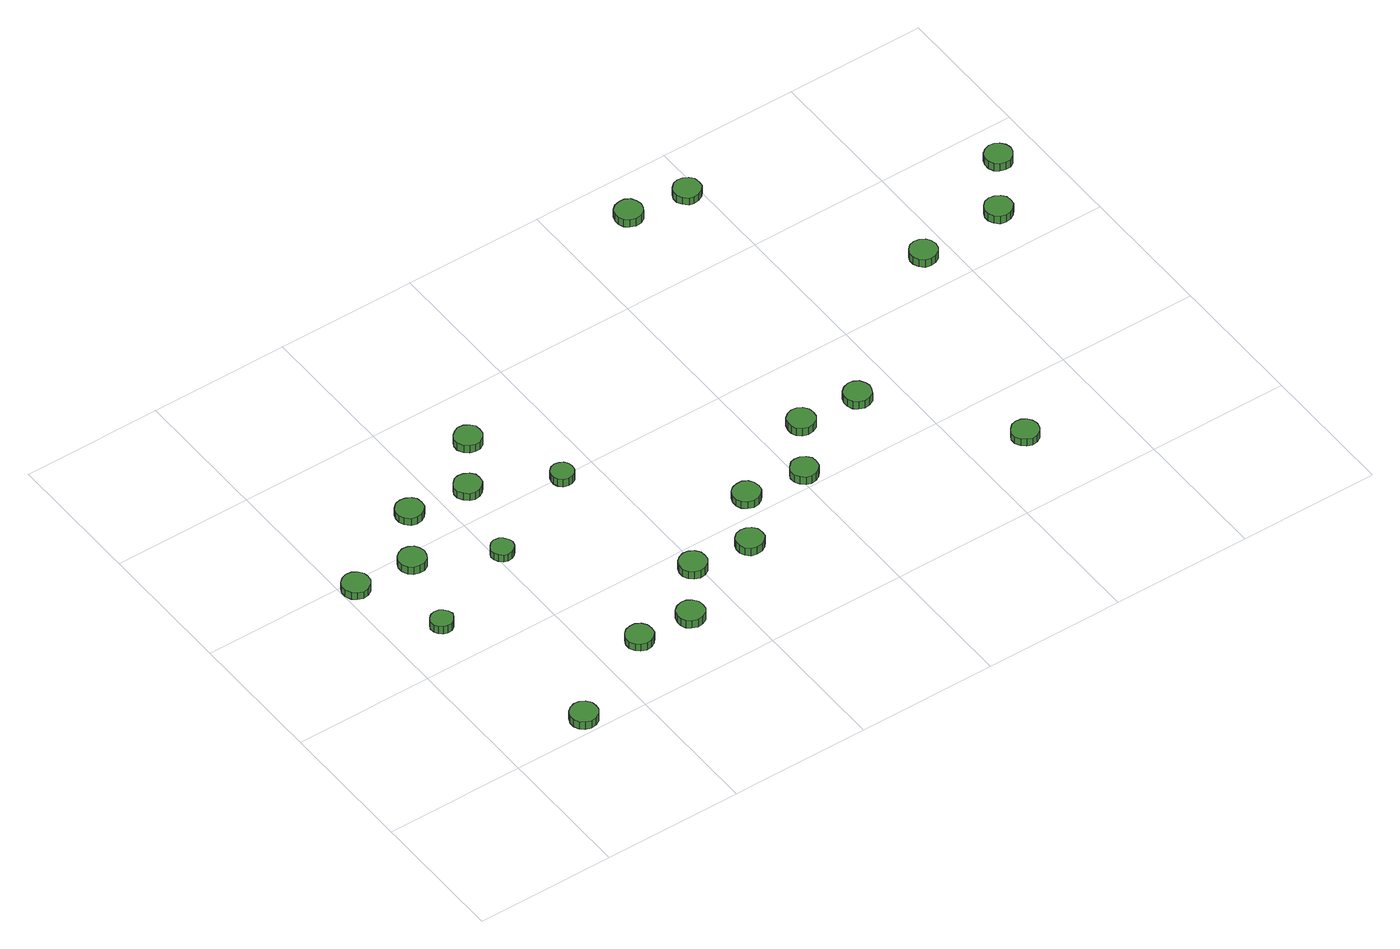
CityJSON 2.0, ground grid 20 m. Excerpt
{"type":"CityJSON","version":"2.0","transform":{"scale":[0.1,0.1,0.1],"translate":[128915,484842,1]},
"CityObjects":{
"tree1":{"type":"SolitaryVegetationObject","attributes":{"function":"something"},"geometry":[{"type":"MultiSurface","lod":"1","boundaries":[[[0,1,2,3,4,5,6,7,8,9,10,11,12,13,14]],[[15,16,17,18,19,20,21,22,23,24,25,26,27,28,29]],[[0,29,28,1]],[[1,28,27,2]],[[2,27,26,3]],[[3,26,25,4]],[[4,25,24,5]],[[5,24,23,6]],[[6,23,22,7]],[[7,22,21,8]],[[8,21,20,9]],[[9,20,19,10]],[[10,19,18,11]],[[11,18,17,12]],[[12,17,16,13]],[[13,16,15,14]],[[14,15,29,0]]]}]},
"tree2":{"type":"SolitaryVegetationObject","attributes":{"function":"something"},"geometry":[{"type":"MultiSurface","lod":"1","boundaries":[[[30,31,32,33,34,35,36,37,38,39,40,41,42,43,44]],[[45,46,47,48,49,50,51,52,53,54,55,56,57,58,59]],[[30,59,58,31]],[[31,58,57,32]],[[32,57,56,33]],[[33,56,55,34]],[[34,55,54,35]],[[35,54,53,36]],[[36,53,52,37]],[[37,52,51,38]],[[38,51,50,39]],[[39,50,49,40]],[[40,49,48,41]],[[41,48,47,42]],[[42,47,46,43]],[[43,46,45,44]],[[44,45,59,30]]]}]},
"tree3":{"type":"SolitaryVegetationObject","attributes":{"function":"something"},"geometry":[{"type":"MultiSurface","lod":"1","boundaries":[[[60,61,62,63,64,65,66,67,68,69,70,71,72,73,74]],[[75,76,77,78,79,80,81,82,83,84,85,86,87,88,89]],[[60,89,88,61]],[[61,88,87,62]],[[62,87,86,63]],[[63,86,85,64]],[[64,85,84,65]],[[65,84,83,66]],[[66,83,82,67]],[[67,82,81,68]],[[68,81,80,69]],[[69,80,79,70]],[[70,79,78,71]],[[71,78,77,72]],[[72,77,76,73]],[[73,76,75,74]],[[74,75,89,60]]]}]},
"tree4":{"type":"SolitaryVegetationObject","attributes":{"function":"something"},"geometry":[{"type":"MultiSurface","lod":"1","boundaries":[[[90,91,92,93,94,95,96,97,98,99,100,101,102,103,104]],[[105,106,107,108,109,110,111,112,113,114,115,116,117,118,119]],[[90,119,118,91]],[[91,118,117,92]],[[92,117,116,93]],[[93,116,115,94]],[[94,115,114,95]],[[95,114,113,96]],[[96,113,112,97]],[[97,112,111,98]],[[98,111,110,99]],[[99,110,109,100]],[[100,109,108,101]],[[101,108,107,102]],[[102,107,106,103]],[[103,106,105,104]],[[104,105,119,90]]]}]},
"tree5":{"type":"SolitaryVegetationObject","attributes":{"function":"something"},"geometry":[{"type":"MultiSurface","lod":"1","boundaries":[[[120,121,122,123,124,125,126,127,128,129,130,131,132,133,134]],[[135,136,137,138,139,140,141,142,143,144,145,146,147,148,149]],[[120,149,148,121]],[[121,148,147,122]],[[122,147,146,123]],[[123,146,145,124]],[[124,145,144,125]],[[125,144,143,126]],[[126,143,142,127]],[[127,142,141,128]],[[128,141,140,129]],[[129,140,139,130]],[[130,139,138,131]],[[131,138,137,132]],[[132,137,136,133]],[[133,136,135,134]],[[134,135,149,120]]]}]},
"tree6":{"type":"SolitaryVegetationObject","attributes":{"function":"something"},"geometry":[{"type":"MultiSurface","lod":"1","boundaries":[[[150,151,152,153,154,155,156,157,158,159,160,161,162,163,164]],[[165,166,167,168,169,170,171,172,173,174,175,176,177,178,179]],[[150,179,178,151]],[[151,178,177,152]],[[152,177,176,153]],[[153,176,175,154]],[[154,175,174,155]],[[155,174,173,156]],[[156,173,172,157]],[[157,172,171,158]],[[158,171,170,159]],[[159,170,169,160]],[[160,169,168,161]],[[161,168,167,162]],[[162,167,166,163]],[[163,166,165,164]],[[164,165,179,150]]]}]},
"tree7":{"type":"SolitaryVegetationObject","attributes":{"function":"something"},"geometry":[{"type":"MultiSurface","lod":"1","boundaries":[[[180,181,182,183,184,185,186,187,188,189,190,191,192,193,194]],[[195,196,197,198,199,200,201,202,203,204,205,206,207,208,209]],[[180,209,208,181]],[[181,208,207,182]],[[182,207,206,183]],[[183,206,205,184]],[[184,205,204,185]],[[185,204,203,186]],[[186,203,202,187]],[[187,202,201,188]],[[188,201,200,189]],[[189,200,199,190]],[[190,199,198,191]],[[191,198,197,192]],[[192,197,196,193]],[[193,196,195,194]],[[194,195,209,180]]]}]},
"tree8":{"type":"SolitaryVegetationObject","attributes":{"function":"something"},"geometry":[{"type":"MultiSurface","lod":"1","boundaries":[[[210,211,212,213,214,215,216,217,218,219,220,221,222,223,224]],[[225,226,227,228,229,230,231,232,233,234,235,236,237,238,239]],[[210,239,238,211]],[[211,238,237,212]],[[212,237,236,213]],[[213,236,235,214]],[[214,235,234,215]],[[215,234,233,216]],[[216,233,232,217]],[[217,232,231,218]],[[218,231,230,219]],[[219,230,229,220]],[[220,229,228,221]],[[221,228,227,222]],[[222,227,226,223]],[[223,226,225,224]],[[224,225,239,210]]]}]},
"tree9":{"type":"SolitaryVegetationObject","attributes":{"function":"something"},"geometry":[{"type":"MultiSurface","lod":"1","boundaries":[[[240,241,242,243,244,245,246,247,248,249,250,251,252,253,254]],[[255,256,257,258,259,260,261,262,263,264,265,266,267,268,269]],[[240,269,268,241]],[[241,268,267,242]],[[242,267,266,243]],[[243,266,265,244]],[[244,265,264,245]],[[245,264,263,246]],[[246,263,262,247]],[[247,262,261,248]],[[248,261,260,249]],[[249,260,259,250]],[[250,259,258,251]],[[251,258,257,252]],[[252,257,256,253]],[[253,256,255,254]],[[254,255,269,240]]]}]},
"tree10":{"type":"SolitaryVegetationObject","attributes":{"function":"something"},"geometry":[{"type":"MultiSurface","lod":"1","boundaries":[[[270,271,272,273,274,275,276,277,278,279,280,281,282,283,284]],[[285,286,287,288,289,290,291,292,293,294,295,296,297,298,299]],[[270,299,298,271]],[[271,298,297,272]],[[272,297,296,273]],[[273,296,295,274]],[[274,295,294,275]],[[275,294,293,276]],[[276,293,292,277]],[[277,292,291,278]],[[278,291,290,279]],[[279,290,289,280]],[[280,289,288,281]],[[281,288,287,282]],[[282,287,286,283]],[[283,286,285,284]],[[284,285,299,270]]]}]},
"tree11":{"type":"SolitaryVegetationObject","attributes":{"function":"something"},"geometry":[{"type":"MultiSurface","lod":"1","boundaries":[[[300,301,302,303,304,305,306,307,308,309,310,311,312,313,314]],[[315,316,317,318,319,320,321,322,323,324,325,326,327,328,329]],[[300,329,328,301]],[[301,328,327,302]],[[302,327,326,303]],[[303,326,325,304]],[[304,325,324,305]],[[305,324,323,306]],[[306,323,322,307]],[[307,322,321,308]],[[308,321,320,309]],[[309,320,319,310]],[[310,319,318,311]],[[311,318,317,312]],[[312,317,316,313]],[[313,316,315,314]],[[314,315,329,300]]]}]},
"tree12":{"type":"SolitaryVegetationObject","attributes":{"function":"something"},"geometry":[{"type":"MultiSurface","lod":"1","boundaries":[[[330,331,332,333,334,335,336,337,338,339,340,341,342,343,344]],[[345,346,347,348,349,350,351,352,353,354,355,356,357,358,359]],[[330,359,358,331]],[[331,358,357,332]],[[332,357,356,333]],[[333,356,355,334]],[[334,355,354,335]],[[335,354,353,336]],[[336,353,352,337]],[[337,352,351,338]],[[338,351,350,339]],[[339,350,349,340]],[[340,349,348,341]],[[341,348,347,342]],[[342,347,346,343]],[[343,346,345,344]],[[344,345,359,330]]]}]},
"tree13":{"type":"SolitaryVegetationObject","attributes":{"function":"something"},"geometry":[{"type":"MultiSurface","lod":"1","boundaries":[[[360,361,362,363,364,365,366,367,368,369,370,371,372,373,374]],[[375,376,377,378,379,380,381,382,383,384,385,386,387,388,389]],[[360,389,388,361]],[[361,388,387,362]],[[362,387,386,363]],[[363,386,385,364]],[[364,385,384,365]],[[365,384,383,366]],[[366,383,382,367]],[[367,382,381,368]],[[368,381,380,369]],[[369,380,379,370]],[[370,379,378,371]],[[371,378,377,372]],[[372,377,376,373]],[[373,376,375,374]],[[374,375,389,360]]]}]},
"tree14":{"type":"SolitaryVegetationObject","attributes":{"function":"something"},"geometry":[{"type":"MultiSurface","lod":"1","boundaries":[[[390,391,392,393,394,395,396,397,398,399,400,401,402,403,404]],[[405,406,407,408,409,410,411,412,413,414,415,416,417,418,419]],[[390,419,418,391]],[[391,418,417,392]],[[392,417,416,393]],[[393,416,415,394]],[[394,415,414,395]],[[395,414,413,396]],[[396,413,412,397]],[[397,412,411,398]],[[398,411,410,399]],[[399,410,409,400]],[[400,409,408,401]],[[401,408,407,402]],[[402,407,406,403]],[[403,406,405,404]],[[404,405,419,390]]]}]},
"tree15":{"type":"SolitaryVegetationObject","attributes":{"function":"something"},"geometry":[{"type":"MultiSurface","lod":"1","boundaries":[[[420,421,422,423,424,425,426,427,428,429,430,431,432,433,434]],[[435,436,437,438,439,440,441,442,443,444,445,446,447,448,449]],[[420,449,448,421]],[[421,448,447,422]],[[422,447,446,423]],[[423,446,445,424]],[[424,445,444,425]],[[425,444,443,426]],[[426,443,442,427]],[[427,442,441,428]],[[428,441,440,429]],[[429,440,439,430]],[[430,439,438,431]],[[431,438,437,432]],[[432,437,436,433]],[[433,436,435,434]],[[434,435,449,420]]]}]},
"tree16":{"type":"SolitaryVegetationObject","attributes":{"function":"something"},"geometry":[{"type":"MultiSurface","lod":"1","boundaries":[[[450,451,452,453,454,455,456,457,458,459,460,461,462,463,464]],[[465,466,467,468,469,470,471,472,473,474,475,476,477,478,479]],[[450,479,478,451]],[[451,478,477,452]],[[452,477,476,453]],[[453,476,475,454]],[[454,475,474,455]],[[455,474,473,456]],[[456,473,472,457]],[[457,472,471,458]],[[458,471,470,459]],[[459,470,469,460]],[[460,469,468,461]],[[461,468,467,462]],[[462,467,466,463]],[[463,466,465,464]],[[464,465,479,450]]]}]},
"tree17":{"type":"SolitaryVegetationObject","attributes":{"function":"something"},"geometry":[{"type":"MultiSurface","lod":"1","boundaries":[[[480,481,482,483,484,485,486,487,488,489,490,491,492,493,494]],[[495,496,497,498,499,500,501,502,503,504,505,506,507,508,509]],[[480,509,508,481]],[[481,508,507,482]],[[482,507,506,483]],[[483,506,505,484]],[[484,505,504,485]],[[485,504,503,486]],[[486,503,502,487]],[[487,502,501,488]],[[488,501,500,489]],[[489,500,499,490]],[[490,499,498,491]],[[491,498,497,492]],[[492,497,496,493]],[[493,496,495,494]],[[494,495,509,480]]]}]},
"tree18":{"type":"SolitaryVegetationObject","attributes":{"function":"something"},"geometry":[{"type":"MultiSurface","lod":"1","boundaries":[[[510,511,512,513,514,515,516,517,518,519,520,521,522,523,524]],[[525,526,527,528,529,530,531,532,533,534,535,536,537,538,539]],[[510,539,538,511]],[[511,538,537,512]],[[512,537,536,513]],[[513,536,535,514]],[[514,535,534,515]],[[515,534,533,516]],[[516,533,532,517]],[[517,532,531,518]],[[518,531,530,519]],[[519,530,529,520]],[[520,529,528,521]],[[521,528,527,522]],[[522,527,526,523]],[[523,526,525,524]],[[524,525,539,510]]]}]},
"tree19":{"type":"SolitaryVegetationObject","attributes":{"function":"something"},"geometry":[{"type":"MultiSurface","lod":"1","boundaries":[[[540,541,542,543,544,545,546,547,548,549,550,551,552,553,554]],[[555,556,557,558,559,560,561,562,563,564,565,566,567,568,569]],[[540,569,568,541]],[[541,568,567,542]],[[542,567,566,543]],[[543,566,565,544]],[[544,565,564,545]],[[545,564,563,546]],[[546,563,562,547]],[[547,562,561,548]],[[548,561,560,549]],[[549,560,559,550]],[[550,559,558,551]],[[551,558,557,552]],[[552,557,556,553]],[[553,556,555,554]],[[554,555,569,540]]]}]},
"tree20":{"type":"SolitaryVegetationObject","attributes":{"function":"something"},"geometry":[{"type":"MultiSurface","lod":"1","boundaries":[[[570,571,572,573,574,575,576,577,578,579,580,581,582,583,584]],[[585,586,587,588,589,590,591,592,593,594,595,596,597,598,599]],[[570,599,598,571]],[[571,598,597,572]],[[572,597,596,573]],[[573,596,595,574]],[[574,595,594,575]],[[575,594,593,576]],[[576,593,592,577]],[[577,592,591,578]],[[578,591,590,579]],[[579,590,589,580]],[[580,589,588,581]],[[581,588,587,582]],[[582,587,586,583]],[[583,586,585,584]],[[584,585,599,570]]]}]},
"tree21":{"type":"SolitaryVegetationObject","attributes":{"function":"something"},"geometry":[{"type":"MultiSurface","lod":"1","boundaries":[[[600,601,602,603,604,605,606,607,608,609,610,611,612,613,614]],[[615,616,617,618,619,620,621,622,623,624,625,626,627,628,629]],[[600,629,628,601]],[[601,628,627,602]],[[602,627,626,603]],[[603,626,625,604]],[[604,625,624,605]],[[605,624,623,606]],[[606,623,622,607]],[[607,622,621,608]],[[608,621,620,609]],[[609,620,619,610]],[[610,619,618,611]],[[611,618,617,612]],[[612,617,616,613]],[[613,616,615,614]],[[614,615,629,600]]]}]},
"tree22":{"type":"SolitaryVegetationObject","attributes":{"function":"something"},"geometry":[{"type":"MultiSurface","lod":"1","boundaries":[[[630,631,632,633,634,635,636,637,638,639,640,641,642,643,644]],[[645,646,647,648,649,650,651,652,653,654,655,656,657,658,659]],[[630,659,658,631]],[[631,658,657,632]],[[632,657,656,633]],[[633,656,655,634]],[[634,655,654,635]],[[635,654,653,636]],[[636,653,652,637]],[[637,652,651,638]],[[638,651,650,639]],[[639,650,649,640]],[[640,649,648,641]],[[641,648,647,642]],[[642,647,646,643]],[[643,646,645,644]],[[644,645,659,630]]]}]},
"tree23":{"type":"SolitaryVegetationObject","attributes":{"function":"something"},"geometry":[{"type":"MultiSurface","lod":"1","boundaries":[[[660,661,662,663,664,665,666,667,668,669,670,671,672,673,674]],[[675,676,677,678,679,680,681,682,683,684,685,686,687,688,689]],[[660,689,688,661]],[[661,688,687,662]],[[662,687,686,663]],[[663,686,685,664]],[[664,685,684,665]],[[665,684,683,666]],[[666,683,682,667]],[[667,682,681,668]],[[668,681,680,669]],[[669,680,679,670]],[[670,679,678,671]],[[671,678,677,672]],[[672,677,676,673]],[[673,676,675,674]],[[674,675,689,660]]]}]}
},
"vertices":[
[140,24,15],[139,32,15],[134,39,15],[127,43,15],[119,44,15],[111,41,15],[105,36,15],[102,28,15],[102,20,15],[105,13,15],[111,8,15],[119,5,15],[127,6,15],[134,10,15],[139,17,15],[139,17,2],[134,10,2],[127,6,2],[119,5,2],[111,8,2],[105,13,2],[102,20,2],[102,28,2],[105,36,2],[111,41,2],[119,44,2],[127,43,2],[134,39,2],[139,32,2],[140,24,2],
[39,386,15],[38,393,15],[33,400,15],[26,404,15],[18,405,15],[10,402,15],[4,397,15],[1,390,15],[1,382,15],[4,374,15],[10,369,15],[18,366,15],[26,367,15],[33,371,15],[38,378,15],[38,378,3],[33,371,3],[26,367,3],[18,366,3],[10,369,3],[4,374,3],[1,382,3],[1,390,3],[4,397,3],[10,402,3],[18,405,3],[26,404,3],[33,400,3],[38,393,3],[39,386,3],
[88,268,15],[86,275,15],[82,280,15],[77,283,15],[70,284,15],[64,282,15],[59,278,15],[56,272,15],[56,265,15],[59,259,15],[64,255,15],[70,253,15],[77,253,15],[82,257,15],[86,262,15],[86,262,2],[82,257,2],[77,253,2],[70,253,2],[64,255,2],[59,259,2],[56,265,2],[56,272,2],[59,278,2],[64,282,2],[70,284,2],[77,283,2],[82,280,2],[86,275,2],[88,268,2],
[125,382,15],[123,390,15],[119,396,15],[112,400,15],[104,401,15],[96,398,15],[90,393,15],[87,386,15],[87,378,15],[90,370,15],[96,365,15],[104,363,15],[112,363,15],[119,367,15],[123,374,15],[123,374,2],[119,367,2],[112,363,2],[104,363,2],[96,365,2],[90,370,2],[87,378,2],[87,386,2],[90,393,2],[96,398,2],[104,401,2],[112,400,2],[119,396,2],[123,390,2],[125,382,2],
[173,455,16],[172,463,16],[167,469,16],[160,473,16],[152,474,16],[144,472,16],[138,466,16],[135,459,16],[135,451,16],[138,444,16],[144,438,16],[152,436,16],[160,437,16],[167,441,16],[172,447,16],[172,447,4],[167,441,4],[160,437,4],[152,436,4],[144,438,4],[138,444,4],[135,451,4],[135,459,4],[138,466,4],[144,472,4],[152,474,4],[160,473,4],[167,469,4],[172,463,4],[173,455,4],
[280,98,15],[279,106,15],[274,113,15],[267,117,15],[259,117,15],[251,115,15],[246,110,15],[242,102,15],[242,94,15],[246,87,15],[251,82,15],[259,79,15],[267,80,15],[274,84,15],[279,90,15],[279,90,3],[274,84,3],[267,80,3],[259,79,3],[251,82,3],[246,87,3],[242,94,3],[242,102,3],[246,110,3],[251,115,3],[259,117,3],[267,117,3],[274,113,3],[279,106,3],[280,98,3],
[226,329,16],[224,335,16],[220,341,16],[215,344,16],[208,345,16],[202,343,16],[197,338,16],[194,332,16],[194,326,16],[197,320,16],[202,315,16],[208,313,16],[215,314,16],[220,317,16],[224,322,16],[224,322,4],[220,317,4],[215,314,4],[208,313,4],[202,315,4],[197,320,4],[194,326,4],[194,332,4],[197,338,4],[202,343,4],[208,345,4],[215,344,4],[220,341,4],[224,335,4],[226,329,4],
[357,93,17],[356,101,17],[351,108,17],[344,112,17],[336,113,17],[328,110,17],[322,105,17],[319,97,17],[319,89,17],[322,82,17],[328,77,17],[336,74,17],[344,75,17],[351,79,17],[356,86,17],[356,86,4],[351,79,4],[344,75,4],[336,74,4],[328,77,4],[322,82,4],[319,89,4],[319,97,4],[322,105,4],[328,110,4],[336,113,4],[344,112,4],[351,108,4],[356,101,4],[357,93,4],
[260,449,15],[259,457,15],[254,463,15],[247,467,15],[239,468,15],[232,466,15],[226,460,15],[222,453,15],[222,445,15],[226,438,15],[232,432,15],[239,430,15],[247,431,15],[254,435,15],[259,441,15],[259,441,3],[254,435,3],[247,431,3],[239,430,3],[232,432,3],[226,438,3],[222,445,3],[222,453,3],[226,460,3],[232,466,3],[239,468,3],[247,467,3],[254,463,3],[259,457,3],[260,449,3],
[412,165,16],[411,173,16],[406,180,16],[399,184,16],[391,185,16],[383,182,16],[377,177,16],[374,169,16],[374,161,16],[377,154,16],[383,149,16],[391,146,16],[399,147,16],[406,151,16],[411,158,16],[411,158,3],[406,151,3],[399,147,3],[391,146,3],[383,149,3],[377,154,3],[374,161,3],[374,169,3],[377,177,3],[383,182,3],[391,185,3],[399,184,3],[406,180,3],[411,173,3],[412,165,3],
[310,519,17],[309,527,17],[304,533,17],[297,537,17],[289,538,17],[282,535,17],[276,530,17],[272,523,17],[272,515,17],[276,507,17],[282,502,17],[289,500,17],[297,500,17],[304,504,17],[309,511,17],[309,511,4],[304,504,4],[297,500,4],[289,500,4],[282,502,4],[276,507,4],[272,515,4],[272,523,4],[276,530,4],[282,535,4],[289,538,4],[297,537,4],[304,533,4],[309,527,4],[310,519,4],
[367,395,18],[366,401,18],[362,407,18],[356,410,18],[350,411,18],[343,409,18],[338,404,18],[336,398,18],[336,392,18],[338,386,18],[343,381,18],[350,379,18],[356,380,18],[362,383,18],[366,388,18],[366,388,5],[362,383,5],[356,380,5],[350,379,5],[343,381,5],[338,386,5],[336,392,5],[336,398,5],[338,404,5],[343,409,5],[350,411,5],[356,410,5],[362,407,5],[366,401,5],[367,395,5],
[495,156,18],[494,164,18],[489,170,18],[482,174,18],[474,175,18],[466,173,18],[460,167,18],[457,160,18],[457,152,18],[460,145,18],[466,139,18],[474,137,18],[482,138,18],[489,142,18],[494,148,18],[494,148,5],[489,142,5],[482,138,5],[474,137,5],[466,139,5],[460,145,5],[457,152,5],[457,160,5],[460,167,5],[466,173,5],[474,175,5],[482,174,5],[489,170,5],[494,164,5],[495,156,5],
[541,228,17],[540,236,17],[535,243,17],[528,247,17],[520,247,17],[512,245,17],[506,240,17],[503,232,17],[503,224,17],[506,217,17],[512,212,17],[520,209,17],[528,210,17],[535,214,17],[540,220,17],[540,220,5],[535,214,5],[528,210,5],[520,209,5],[512,212,5],[506,217,5],[503,224,5],[503,232,5],[506,240,5],[512,245,5],[520,247,5],[528,247,5],[535,243,5],[540,236,5],[541,228,5],
[626,220,19],[625,228,19],[620,234,19],[613,238,19],[605,239,19],[598,237,19],[592,231,19],[588,224,19],[588,216,19],[592,209,19],[598,203,19],[605,201,19],[613,202,19],[620,206,19],[625,212,19],[625,212,6],[620,206,6],[613,202,6],[605,201,6],[598,203,6],[592,209,6],[588,216,6],[588,224,6],[592,231,6],[598,237,6],[605,239,6],[613,238,6],[620,234,6],[625,228,6],[626,220,6],
[675,295,18],[674,303,18],[669,310,18],[662,314,18],[654,315,18],[646,312,18],[640,307,18],[637,299,18],[637,291,18],[640,284,18],[646,279,18],[654,276,18],[662,277,18],[669,281,18],[674,288,18],[674,288,5],[669,281,5],[662,277,5],[654,276,5],[646,279,5],[640,284,5],[637,291,5],[637,299,5],[640,307,5],[646,312,5],[654,315,5],[662,314,5],[669,310,5],[674,303,5],[675,295,5],
[761,292,20],[759,299,20],[755,306,20],[748,310,20],[740,311,20],[732,308,20],[726,303,20],[723,296,20],[723,288,20],[726,280,20],[732,275,20],[740,272,20],[748,273,20],[755,277,20],[759,284,20],[759,284,7],[755,277,7],[748,273,7],[740,272,7],[732,275,7],[726,280,7],[723,288,7],[723,296,7],[726,303,7],[732,308,7],[740,311,7],[748,310,7],[755,306,7],[759,299,7],[761,292,7],
[892,106,26],[890,114,26],[886,120,26],[879,124,26],[871,125,26],[864,123,26],[858,117,26],[854,110,26],[854,102,26],[858,95,26],[864,90,26],[871,87,26],[879,88,26],[886,92,26],[890,98,26],[890,98,14],[886,92,14],[879,88,14],[871,87,14],[864,90,14],[858,95,14],[854,102,14],[854,110,14],[858,117,14],[864,123,14],[871,125,14],[879,124,14],[886,120,14],[890,114,14],[892,106,14],
[715,731,20],[713,739,20],[709,746,20],[702,750,20],[694,750,20],[686,748,20],[680,743,20],[677,735,20],[677,727,20],[680,720,20],[686,715,20],[694,712,20],[702,713,20],[709,717,20],[713,724,20],[713,724,7],[709,717,7],[702,713,7],[694,712,7],[686,715,7],[680,720,7],[677,727,7],[677,735,7],[680,743,7],[686,748,7],[694,750,7],[702,750,7],[709,746,7],[713,739,7],[715,731,7],
[799,721,19],[798,729,19],[793,735,19],[786,739,19],[778,740,19],[771,738,19],[765,732,19],[761,725,19],[761,717,19],[765,710,19],[771,704,19],[778,702,19],[786,703,19],[793,707,19],[798,713,19],[798,713,7],[793,707,7],[786,703,7],[778,702,7],[771,704,7],[765,710,7],[761,717,7],[761,725,7],[765,732,7],[771,738,7],[778,740,7],[786,739,7],[793,735,7],[798,729,7],[799,721,7],
[980,453,20],[978,461,20],[974,467,20],[967,471,20],[959,472,20],[951,470,20],[945,464,20],[942,457,20],[942,449,20],[945,442,20],[951,436,20],[959,434,20],[967,435,20],[974,439,20],[978,445,20],[978,445,7],[974,439,7],[967,435,7],[959,434,7],[951,436,7],[945,442,7],[942,449,7],[942,457,7],[945,464,7],[951,470,7],[959,472,7],[967,471,7],[974,467,7],[978,461,7],[980,453,7],
[1103,460,22],[1102,468,22],[1097,474,22],[1090,478,22],[1082,479,22],[1074,477,22],[1068,471,22],[1065,464,22],[1065,456,22],[1068,449,22],[1074,443,22],[1082,441,22],[1090,442,22],[1097,446,22],[1102,452,22],[1102,452,9],[1097,446,9],[1090,442,9],[1082,441,9],[1074,443,9],[1068,449,9],[1065,456,9],[1065,464,9],[1068,471,9],[1074,477,9],[1082,479,9],[1090,478,9],[1097,474,9],[1102,468,9],[1103,460,9],
[1159,539,21],[1157,547,21],[1152,553,21],[1146,557,21],[1138,558,21],[1130,555,21],[1124,550,21],[1121,543,21],[1121,535,21],[1124,527,21],[1130,522,21],[1138,520,21],[1146,520,21],[1152,524,21],[1157,531,21],[1157,531,8],[1152,524,8],[1146,520,8],[1138,520,8],[1130,522,8],[1124,527,8],[1121,535,8],[1121,543,8],[1124,550,8],[1130,555,8],[1138,558,8],[1146,557,8],[1152,553,8],[1157,547,8],[1159,539,8]
]}
